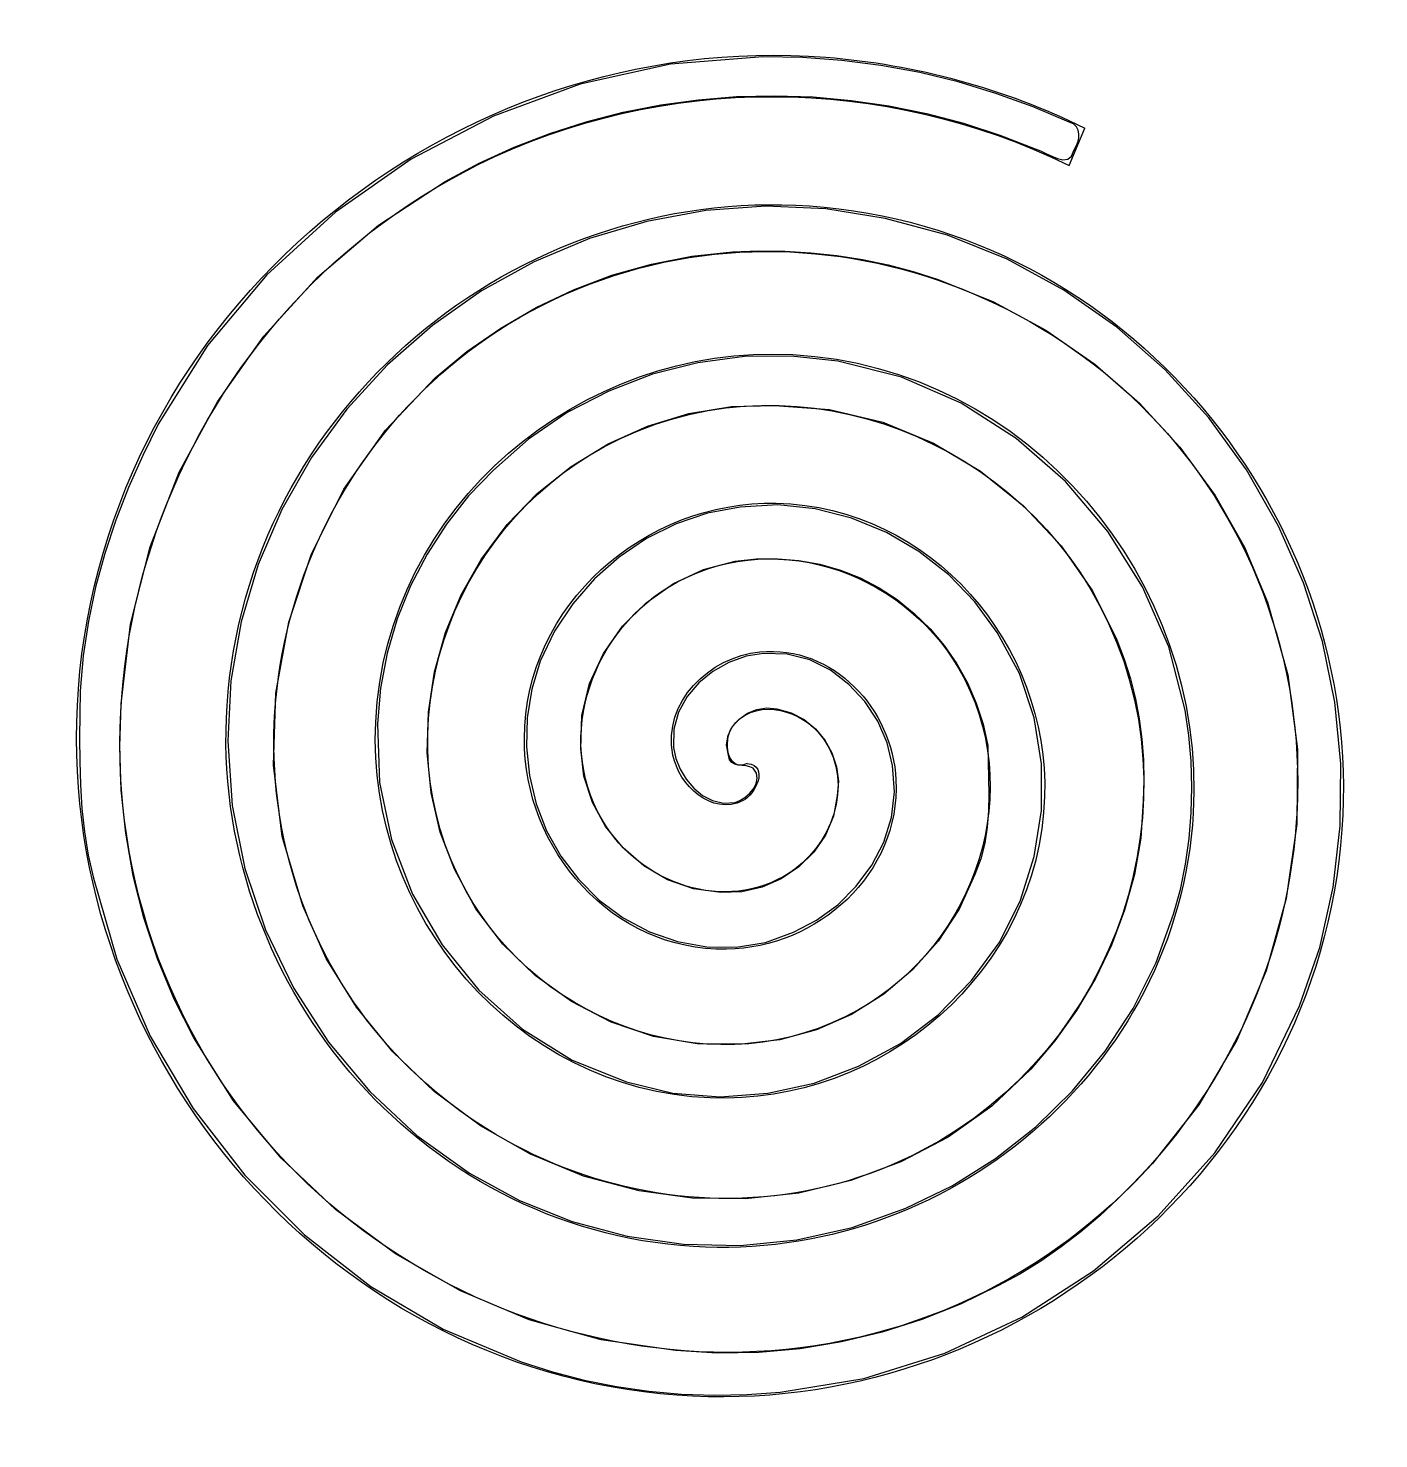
# Model space of a CAD drawing. Extents: x -0.9 to 27.3, y -0.7 to 28.7.
import ezdxf

# ---------------------------------------------------------------- set-up
doc = ezdxf.new("R2010")
doc.units = 0
doc.layers.get('0').update_dxf_attribs({"linetype": 'CONTINUOUS'})

msp = doc.modelspace()

# ---------------------------------------------------------------- linework, layer by layer
at = {"color": 7}
msp.add_lwpolyline([(14.452382, 28.084488), (12.524577, 27.930527), (10.640076, 27.511771), (8.827381, 26.845762), (7.114995, 25.950068), (5.531422, 24.842205), (4.105163, 23.539714), (2.864723, 22.060138), (1.838605, 20.421044), (1.512249, 19.769666), (1.215466, 19.102599), (0.951014, 18.421455), (0.721654, 17.727877), (0.530146, 17.023503), (0.37925, 16.309922), (0.271728, 15.588826), (0.210337, 14.861831), (0.201193, 14.371002), (0.195465, 13.879274), (0.197701, 13.38744), (0.212452, 12.896294), (0.244266, 12.40663), (0.297695, 11.919267), (0.377286, 11.434947), (0.48759, 10.954517), (0.971052, 9.264782), (1.670554, 7.654475), (2.568243, 6.145053), (3.646268, 4.758055), (4.886774, 3.514936), (6.27191, 2.437183), (7.783823, 1.546304), (9.40466, 0.863785), (10.057797, 0.65278), (10.721222, 0.480906), (11.392984, 0.347424), (12.071132, 0.251671), (12.753714, 0.19296), (13.43878, 0.170471), (14.124376, 0.1837), (14.808552, 0.231801), (16.558711, 0.516546), (18.248993, 1.04521), (19.852824, 1.799034), (21.343631, 2.759154), (22.694837, 3.906784), (23.879869, 5.223113), (24.872152, 6.689328), (25.64511, 8.286617), (26.065582, 9.50759), (26.348531, 10.766054), (26.494798, 12.047537), (26.505222, 13.337619), (26.380649, 14.621801), (26.121919, 15.885609), (25.729873, 17.114599), (25.205352, 18.294297), (24.541352, 19.466454), (23.749715, 20.556511), (22.842561, 21.552746), (21.832012, 22.443387), (20.730188, 23.216737), (19.549212, 23.861051), (18.301203, 24.364579), (16.998282, 24.715575), (15.759877, 24.913695), (14.509839, 24.966003), (13.262336, 24.877183), (12.031533, 24.651996), (10.831599, 24.295126), (9.676698, 23.811335), (8.580999, 23.205307), (7.558668, 22.481804), (6.616105, 21.660379), (5.772022, 20.737353), (5.035578, 19.726116), (4.415931, 18.640001), (3.92224, 17.492424), (3.56366, 16.296719), (3.349353, 15.066248), (3.288474, 13.814425), (3.378373, 12.469706), (3.643513, 11.151235), (4.073444, 9.877028), (4.657718, 8.66521), (5.385887, 7.533772), (6.247501, 6.500839), (7.232112, 5.584401), (8.329271, 4.802584), (9.369999, 4.230502), (10.472008, 3.791532), (11.618569, 3.487737), (12.792953, 3.321076), (13.978433, 3.293586), (15.158281, 3.407251), (16.315767, 3.664108), (17.434163, 4.066116), (18.396689, 4.534561), (19.303107, 5.104421), (20.143692, 5.767599), (20.908719, 6.516026), (21.588462, 7.341605), (22.173196, 8.236241), (22.653196, 9.191836), (23.018737, 10.200296), (23.161052, 10.718694), (23.269186, 11.245268), (23.344194, 11.777847), (23.387129, 12.314422), (23.399046, 12.852849), (23.381001, 13.391065), (23.334048, 13.926952), (23.259241, 14.458473), (22.915248, 15.778506), (22.370946, 17.029244), (21.646237, 18.186691), (20.761023, 19.226821), (19.735203, 20.125637), (18.58868, 20.859167), (17.341355, 21.403389), (16.013128, 21.734303), (15.039937, 21.843232), (14.063097, 21.831326), (13.095137, 21.702924), (12.148589, 21.462365), (11.23598, 21.114014), (10.369843, 20.662238), (9.562706, 20.111323), (8.8271, 19.465686), (8.312333, 18.925434), (7.850724, 18.339382), (7.446082, 17.713034), (7.102216, 17.051946), (6.822935, 16.361621), (6.612048, 15.64759), (6.473364, 14.915329), (6.410692, 14.170395), (6.452296, 12.950057), (6.70185, 11.756628), (7.142235, 10.617729), (7.75633, 9.56093), (8.527014, 8.613854), (9.437168, 7.804097), (10.469672, 7.159281), (11.607404, 6.707002), (12.574806, 6.471391), (13.562265, 6.393286), (14.550037, 6.465252), (15.518378, 6.679856), (16.447544, 7.029635), (17.317791, 7.507181), (18.109376, 8.105034), (18.802554, 8.815758), (19.377944, 9.602761), (19.815392, 10.472843), (20.111212, 11.401795), (20.26172, 12.365275), (20.263229, 13.339048), (20.112061, 14.29885), (19.804529, 15.220368), (19.336948, 16.079337), (18.873894, 16.715343), (18.326161, 17.28081), (17.706451, 17.76677), (17.027465, 18.164333), (16.301905, 18.46453), (15.54247, 18.658443), (14.761864, 18.73713), (13.972786, 18.691674), (13.294337, 18.562955), (12.641805, 18.341604), (12.024754, 18.034979), (11.452747, 17.650354), (10.935347, 17.195032), (10.482118, 16.67637), (10.102622, 16.101615), (9.806423, 15.478125), (9.631028, 14.897682), (9.53517, 14.29967), (9.518361, 13.694621), (9.580112, 13.093091), (9.719935, 12.505584), (9.937341, 11.94263), (10.231841, 11.414813), (10.602946, 10.932636), (11.037069, 10.49147), (11.536113, 10.122746), (12.085743, 9.833477), (12.671623, 9.630674), (13.279417, 9.521269), (13.894789, 9.512273), (14.503404, 9.610725), (15.090926, 9.823608), (15.570586, 10.073481), (16.01, 10.396855), (16.397599, 10.783411), (16.721812, 11.222857), (16.971068, 11.704849), (17.133798, 12.219119), (17.198431, 12.755324), (17.153397, 13.30317), (17.04069, 13.775795), (16.84558, 14.224449), (16.577368, 14.635321), (16.245354, 14.994599), (15.85884, 15.288524), (15.427126, 15.503313), (14.959514, 15.62518), (14.465303, 15.640261), (14.098364, 15.580545), (13.741458, 15.453571), (13.408379, 15.266431), (13.112923, 15.026216), (12.868884, 14.73999), (12.690058, 14.414844), (12.59024, 14.057841), (12.583223, 13.676048), (12.634094, 13.448823), (12.724503, 13.225277), (12.850364, 13.015568), (13.00759, 12.829857), (13.192093, 12.67833), (13.399786, 12.571095), (13.626582, 12.518363), (13.868394, 12.530269), (13.971825, 12.571121), (14.075885, 12.636182), (14.172272, 12.720267), (14.252686, 12.818242), (14.308826, 12.924843), (14.33239, 13.034962), (14.315078, 13.143335), (14.248589, 13.24483), (14.178327, 13.277241), (14.099436, 13.29391), (14.017031, 13.302906), (13.936227, 13.312166), (13.862137, 13.330158), (13.799878, 13.364739), (13.754562, 13.424164), (13.731305, 13.516583), (13.692651, 13.731584), (13.724517, 13.933646), (13.815194, 14.115838), (13.952972, 14.271148), (14.12614, 14.392698), (14.322989, 14.473502), (14.531809, 14.506628), (14.740889, 14.485196), (15.038074, 14.403572), (15.308028, 14.261332), (15.544406, 14.068054), (15.740866, 13.833289), (15.891063, 13.566669), (15.988654, 13.277717), (16.027294, 12.975986), (16.000641, 12.671107), (15.925403, 12.242562), (15.757122, 11.846507), (15.509732, 11.49178), (15.197162, 11.18735), (14.833344, 10.942082), (14.432209, 10.76489), (14.007689, 10.664692), (13.573716, 10.650405), (13.000897, 10.728695), (12.460952, 10.920042), (11.967071, 11.21029), (11.532445, 11.585284), (11.170265, 12.030895), (10.893721, 12.532968), (10.716004, 13.077348), (10.650306, 13.64988), (10.671417, 14.346528), (10.835458, 15.015554), (11.125525, 15.641134), (11.524713, 16.207528), (12.016118, 16.698912), (12.582835, 17.099491), (13.207959, 17.393523), (13.874586, 17.565158), (14.315092, 17.61146), (14.758993, 17.616222), (15.20194, 17.579128), (15.639581, 17.500097), (16.067565, 17.378997), (16.481543, 17.215696), (16.877163, 17.010036), (17.250074, 16.761856), (17.608427, 16.47399), (17.936904, 16.153077), (18.233025, 15.802398), (18.49431, 15.425261), (18.718279, 15.02492), (18.902453, 14.604656), (19.044352, 14.167776), (19.141495, 13.717561), (19.148102, 13.379344), (19.157423, 13.038269), (19.162373, 12.696163), (19.155865, 12.354798), (19.130808, 12.015946), (19.080118, 11.681407), (18.996706, 11.352979), (18.873486, 11.032463), (18.54157, 10.306341), (18.105153, 9.640914), (17.577088, 9.046395), (16.970232, 8.532865), (16.29744, 8.110484), (15.571567, 7.789359), (14.80547, 7.579704), (14.012003, 7.491571), (13.080036, 7.495804), (12.164716, 7.653284), (11.283856, 7.951814), (10.455273, 8.379354), (9.696782, 8.92384), (9.0262, 9.573233), (8.46134, 10.315416), (8.02002, 11.138376), (7.719385, 11.91461), (7.530201, 12.729501), (7.449567, 13.568203), (7.474589, 14.415849), (7.602365, 15.257594), (7.829999, 16.078544), (8.154593, 16.86388), (8.573249, 17.598734), (9.1127, 18.32737), (9.742223, 18.977504), (10.449166, 19.541675), (11.22088, 20.012395), (12.044714, 20.382203), (12.908019, 20.643611), (13.798142, 20.789185), (14.702435, 20.81141), (15.842616, 20.72886), (16.950174, 20.461816), (18.005857, 20.027), (18.99041, 19.441186), (19.88458, 18.721122), (20.669114, 17.883557), (21.324758, 16.945239), (21.832259, 15.922889), (21.989525, 15.520458), (22.119649, 15.110962), (22.223603, 14.695328), (22.302356, 14.274588), (22.356881, 13.849641), (22.388148, 13.421518), (22.397128, 12.991147), (22.384793, 12.559532), (22.331454, 11.788325), (22.200215, 11.027357), (21.995754, 10.281814), (21.722748, 9.556961), (21.385876, 8.857959), (20.989815, 8.190044), (20.539244, 7.558458), (20.038841, 6.968357), (19.223927, 6.198976), (18.314713, 5.552995), (17.328893, 5.03338), (16.28416, 4.643093), (15.198209, 4.385045), (14.088733, 4.262226), (12.973425, 4.277571), (11.86998, 4.433993), (10.710427, 4.739798), (9.601583, 5.194538), (8.558399, 5.78612), (7.595827, 6.502506), (6.728817, 7.331604), (5.972323, 8.261323), (5.341294, 9.279652), (4.850683, 10.374444), (4.425395, 11.820869), (4.24209, 13.309758), (4.289887, 14.809893), (4.557907, 16.290157), (5.035269, 17.719357), (5.711094, 19.066298), (6.574501, 20.299838), (7.614609, 21.388784), (8.276499, 21.935863), (8.980921, 22.426189), (9.722853, 22.85693), (10.497269, 23.225177), (11.299145, 23.528099), (12.123459, 23.762811), (12.965185, 23.926482), (13.819299, 24.016255), (14.364913, 24.035305), (14.909877, 24.029749), (15.453105, 23.999084), (15.993511, 23.942331), (16.530009, 23.858696), (17.061513, 23.747359), (17.586937, 23.607474), (18.105194, 23.43822), (19.258556, 22.976099), (20.351736, 22.384967), (21.37276, 21.675142), (22.309654, 20.856971), (23.150441, 19.940746), (23.883148, 18.936811), (24.4958, 17.855459), (24.976422, 16.707008), (25.401673, 15.196343), (25.603393, 13.644985), (25.589746, 12.080081), (25.368892, 10.528749), (24.948991, 9.018111), (24.338206, 7.575312), (23.544697, 6.227471), (22.576626, 5.001762), (22.223742, 4.625816), (21.857405, 4.261564), (21.477199, 3.911256), (21.082709, 3.577193), (20.673519, 3.261598), (20.249213, 2.966799), (19.809377, 2.694993), (19.353593, 2.448507), (18.572625, 2.069729), (17.765192, 1.74744), (16.93595, 1.483439), (16.089558, 1.279525), (15.230672, 1.137576), (14.363951, 1.059391), (13.494052, 1.046691), (12.625632, 1.101513), (11.07928, 1.324742), (9.577555, 1.743181), (8.139654, 2.343811), (6.78477, 3.113643), (5.532098, 4.039685), (4.400831, 5.108919), (3.410165, 6.308328), (2.579294, 7.624921), (2.167367, 8.432006), (1.82002, 9.26674), (1.53669, 10.124334), (1.316816, 11.000105), (1.159835, 11.889237), (1.065184, 12.787048), (1.032302, 13.688748), (1.060625, 14.589601), (1.255884, 16.248168), (1.665235, 17.865936), (2.274534, 19.420945), (3.069639, 20.891208), (4.036406, 22.254792), (5.16069, 23.489708), (6.428349, 24.573997), (7.82524, 25.485698), (8.532694, 25.865243), (9.260091, 26.199253), (10.004924, 26.48786), (10.764684, 26.731198), (11.536864, 26.929344), (12.318954, 27.082458), (13.108447, 27.190647), (13.902835, 27.254041), (14.699609, 27.272826), (15.496261, 27.246897), (16.290284, 27.176597), (17.079168, 27.062006), (17.860406, 26.903203), (18.631489, 26.700321), (19.38991, 26.453491), (20.13316, 26.162846), (20.238483, 26.125117), (20.354757, 26.069713), (20.475953, 26.010446), (20.596038, 25.961287), (20.708983, 25.936151), (20.808756, 25.948851), (20.889326, 26.013304), (20.944663, 26.143373), (20.98667, 26.218567), (21.019151, 26.301964), (21.039043, 26.389065), (21.043284, 26.475345), (21.028814, 26.556255), (20.992567, 26.627296), (20.931482, 26.68389), (20.842498, 26.721567), (20.084952, 27.04285), (19.310763, 27.322674), (18.522365, 27.560243), (17.722191, 27.754712), (16.912673, 27.90526), (16.096243, 28.01104), (15.275335, 28.071206), (14.452381, 28.084965), (14.452381, 28.084965), (14.452381, 28.084938), (14.452381, 28.084938), (14.452381, 28.084938), (14.452381, 28.084938), (14.452381, 28.084912), (14.452381, 28.084912)], close=True, dxfattribs=at)
msp.add_lwpolyline([(20.835763, 25.818008), (21.167633, 26.598945)], dxfattribs=at)
for points in [[(0.170854, 14.90002), (0.767091, 22.77479), (7.956015, 28.681239), (15.765749, 28.07532)], [(15.765749, 28.07532), (17.638996, 27.929984), (19.480373, 27.425167), (21.167633, 26.598943)], [(8.497818, 25.828634), (12.353232, 27.743379), (16.979727, 27.716136), (20.835763, 25.818004)], [(2.376586, 8.04945), (-0.875794, 14.560006), (2.039038, 22.620959), (8.497818, 25.828634)], [(9.821899, 22.89149), (15.131407, 25.60496), (21.740283, 23.239704), (24.405163, 17.980056)], [(3.271811, 14.554632), (3.677444, 20.740337), (9.300061, 25.39431), (15.420361, 24.974364)], [(15.420361, 24.974364), (22.028333, 24.520957), (26.995323, 18.506896), (26.528983, 11.964227)], [(5.31373, 9.37353), (2.779674, 14.282563), (4.961873, 20.407733), (9.821899, 22.89149)], [(6.372767, 14.209245), (6.585833, 18.705927), (10.644258, 22.10896), (15.074974, 21.873407)], [(11.14598, 19.954347), (14.852904, 21.95134), (19.528583, 20.317588), (21.468023, 16.655975)], [(15.074974, 21.873407), (19.993913, 21.611899), (23.709453, 17.162747), (23.428033, 12.309615)], [(8.250874, 10.697611), (6.432271, 14.003453), (7.8836, 18.196838), (11.14598, 19.954347)], [(9.473724, 13.863858), (9.488364, 16.671439), (11.988822, 18.827897), (14.729587, 18.772451)], [(14.729587, 18.772451), (17.959483, 18.707111), (20.426793, 15.818315), (20.327073, 12.655002)], [(12.470061, 17.017203), (14.569777, 18.30503), (17.322364, 17.398135), (18.530878, 15.331894)], [(24.405163, 17.980056), (27.298173, 12.270145), (24.749783, 5.177375), (19.090463, 2.331483)], [(11.188018, 12.021692), (10.073964, 13.717085), (10.801497, 15.993816), (12.470061, 17.017203)], [(21.468023, 16.655975), (23.643783, 12.548198), (21.827373, 7.38971), (17.766384, 5.268627)], [(12.57468, 13.51847), (12.352356, 14.630961), (13.335501, 15.5682), (14.384199, 15.671494)], [(14.384199, 15.671494), (15.923206, 15.823083), (17.156998, 14.472795), (17.226115, 13.000389)], [(18.530878, 15.331894), (19.994553, 12.829399), (18.906883, 9.598043), (16.442303, 8.205771)], [(12.657262, 0.166711), (5.204763, 0.715406), (-0.388481, 7.512636), (0.170854, 14.90002)], [(13.794141, 14.080063), (14.215294, 14.722372), (15.156178, 14.495089), (15.593734, 14.007813)], [(13.00265, 3.267668), (7.239205, 3.625414), (2.898164, 8.85671), (3.271811, 14.554632)], [(13.348037, 6.368624), (9.273608, 6.532937), (6.182843, 10.200968), (6.372767, 14.209245)], [(13.693424, 9.469581), (11.308259, 9.432091), (9.461632, 11.545715), (9.473724, 13.863858)], [(14.125162, 13.345777), (13.68337, 13.146615), (13.638731, 13.843043), (13.794141, 14.080063)], [(15.593734, 14.007813), (16.376418, 13.136198), (15.995757, 11.786278), (15.118222, 11.142915)], [(14.038812, 12.570538), (13.37098, 12.242992), (12.69897, 12.896538), (12.57468, 13.51847)], [(14.125162, 13.345777), (14.591593, 13.293827), (14.285253, 12.691406), (14.038812, 12.570538)], [(17.226115, 13.000389), (17.318235, 11.037905), (15.588823, 9.499377), (13.693424, 9.469581)], [(20.327073, 12.655002), (20.211943, 9.002831), (16.93385, 6.224017), (13.348037, 6.368624)], [(23.428033, 12.309615), (23.118313, 6.968427), (18.278184, 2.940207), (13.00265, 3.267668)], [(15.118222, 11.142915), (13.830404, 10.198754), (12.023866, 10.749679), (11.188018, 12.021692)], [(26.528983, 11.964227), (26.027903, 4.933995), (19.622293, -0.346093), (12.657262, 0.166711)], [(16.442303, 8.205771), (13.537878, 6.565026), (9.82605, 7.834269), (8.250874, 10.697611)], [(17.766384, 5.268627), (13.257918, 2.913823), (7.616235, 4.913064), (5.31373, 9.37353)], [(19.090463, 2.331483), (12.980208, -0.741171), (5.403405, 1.990415), (2.376586, 8.04945)]]:
    msp.add_open_spline(points, degree=3, dxfattribs=at)

doc.saveas('drawing.dxf')
